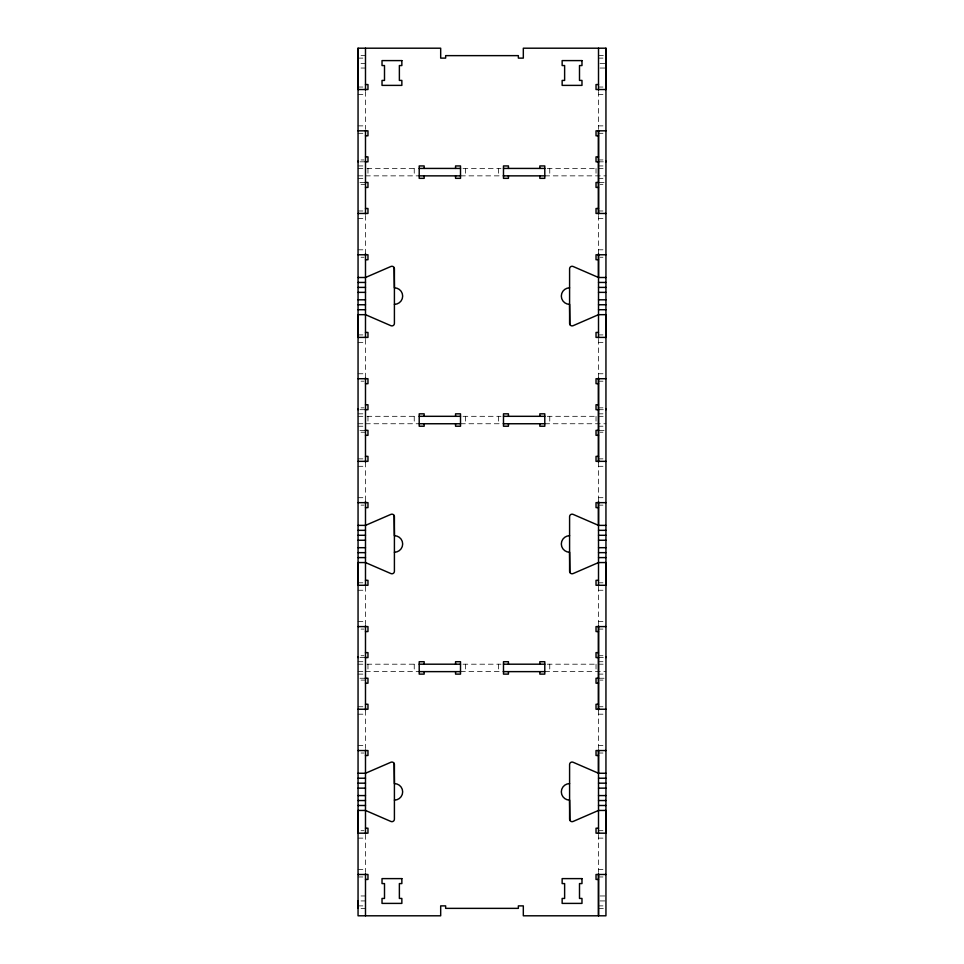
<?xml version="1.0" encoding="UTF-8"?>
<svg xmlns="http://www.w3.org/2000/svg" width="964" height="964" viewBox="0 0 964 964"><rect width="100%" height="100%" fill="white"/><g stroke="black" fill="none" stroke-linecap="round" stroke-linejoin="round"><path stroke-width="0.72" stroke-dasharray="4.82 3.62" d="M361.03 55.635L365.489 55.635M598.511 55.635L605.946 55.635M358.054 58.117L364.006 58.117M598.511 58.117L602.97 58.117M361.03 63.491L365.489 63.491M599.994 63.491L605.946 63.491M361.03 68.034L365.489 68.034M599.994 68.034L605.946 68.034M358.054 87.037L364.006 87.037M598.511 87.037L602.97 87.037M358.054 94.472L365.489 94.472M598.511 94.472L602.97 94.472M358.054 125.874L365.489 125.874M598.511 125.874L602.97 125.874M358.054 133.309L364.006 133.309M598.511 133.309L602.97 133.309M361.03 159.952L364.006 159.952M598.511 159.952L602.97 159.952M359.921 161.819L364.103 161.819M598.511 161.819L604.079 161.819M358.054 165.941L364.006 165.941M598.511 165.941L602.97 165.941M358.054 168.423L364.006 168.423M366.971 168.423L416.725 168.423M462.997 168.423L501.003 168.423M547.275 168.423L597.029 168.423M598.511 168.423L603.115 168.423M358.054 175.858L364.006 175.858M365.489 175.858L419.207 175.858M460.515 175.858L503.485 175.858M544.793 175.858L605.946 175.858M358.054 178.34L364.006 178.34M598.511 178.34L602.97 178.34M359.921 182.473L365.489 182.473M599.897 182.473L604.079 182.473M361.03 184.329L365.489 184.329M599.994 184.329L602.97 184.329M358.054 210.983L364.006 210.983M598.511 210.983L602.97 210.983M358.054 218.418L365.489 218.418M598.511 218.418L602.97 218.418M358.054 249.809L365.489 249.809M598.511 249.809L602.97 249.809M361.03 257.255L364.006 257.255M599.994 257.255L602.97 257.255M358.054 334.918L364.006 334.918M598.511 334.918L602.97 334.918M358.054 342.353L365.489 342.353M598.511 342.353L602.97 342.353M358.054 373.755L365.489 373.755M598.511 373.755L602.97 373.755M361.03 381.19L364.006 381.19M598.511 381.19L602.97 381.19M361.03 407.844L364.006 407.844M598.511 407.844L602.97 407.844M359.921 409.7L364.103 409.7M598.511 409.7L604.079 409.7M358.054 413.833L364.006 413.833M598.511 413.833L602.97 413.833M358.054 416.315L364.006 416.315M366.971 416.315L416.725 416.315M462.997 416.315L501.003 416.315M547.275 416.315L597.029 416.315M598.511 416.315L603.115 416.315M358.054 423.75L364.006 423.75M365.489 423.75L419.207 423.75M460.515 423.75L503.485 423.75M544.793 423.75L605.946 423.75M358.054 426.221L364.006 426.221M598.511 426.221L602.97 426.221M359.921 430.354L365.489 430.354M599.897 430.354L604.079 430.354M361.03 432.221L365.489 432.221M599.994 432.221L602.97 432.221M358.054 458.864L364.006 458.864M598.511 458.864L602.97 458.864M358.054 466.299L365.489 466.299M598.511 466.299L602.97 466.299M358.054 497.701L365.489 497.701M598.511 497.701L602.97 497.701M361.03 505.136L364.006 505.136M598.511 505.136L602.97 505.136M358.054 582.81L364.006 582.81M598.511 582.81L602.97 582.81M358.054 590.245L365.489 590.245M598.511 590.245L602.97 590.245M358.054 621.647L365.489 621.647M598.511 621.647L602.97 621.647M361.03 629.082L364.006 629.082M598.511 629.082L602.97 629.082M361.03 655.725L364.006 655.725M598.511 655.725L602.97 655.725M359.921 657.581L364.103 657.581M598.511 657.581L604.079 657.581M358.054 661.714L364.006 661.714M598.511 661.714L602.97 661.714M358.054 664.196L364.006 664.196M366.971 664.196L416.725 664.196M462.997 664.196L501.003 664.196M547.275 664.196L597.029 664.196M598.511 664.196L603.115 664.196M358.054 671.631L364.006 671.631M365.489 671.631L419.207 671.631M460.515 671.631L503.485 671.631M544.793 671.631L605.946 671.631M358.054 674.113L364.006 674.113M598.511 674.113L602.97 674.113M359.921 678.246L365.489 678.246M599.897 678.246L604.079 678.246M361.03 680.102L365.489 680.102M599.994 680.102L602.97 680.102M358.054 706.745L364.006 706.745M598.511 706.745L602.97 706.745M358.054 714.191L365.489 714.191M598.511 714.191L602.97 714.191M358.054 745.582L365.489 745.582M598.511 745.582L602.97 745.582M361.03 753.017L364.006 753.017M598.511 753.017L602.97 753.017M361.03 830.691L364.006 830.691M598.511 830.691L602.97 830.691M358.054 838.126L365.489 838.126M598.511 838.126L602.97 838.126M358.054 869.528L365.489 869.528M598.511 869.528L602.97 869.528M358.054 876.963L364.006 876.963M598.511 876.963L602.97 876.963M361.03 895.966L365.489 895.966M599.994 895.966L605.946 895.966M361.03 900.93L365.489 900.93M599.994 900.93L605.946 900.93M358.054 905.883L364.006 905.883M598.511 905.883L602.97 905.883M361.03 908.365L365.489 908.365M598.511 908.365L605.946 908.365M598.511 91.508L598.511 129.128M598.511 215.454L598.511 253.532M598.511 339.4L598.511 377.888M598.511 462.166L598.511 500.653M598.511 586.522L598.511 624.6M598.511 710.468L598.511 748.546M598.511 834.535L598.511 872.492M596.029 168.423L596.029 175.858M596.029 416.315L596.029 423.75M596.029 664.196L596.029 671.631M549.757 168.423L549.757 175.858M549.757 416.315L549.757 423.75M549.757 664.196L549.757 671.631M498.521 168.423L498.521 175.858M498.521 416.315L498.521 423.75M498.521 664.196L498.521 671.631M465.479 168.423L465.479 175.858M465.479 416.315L465.479 423.75M465.479 664.196L465.479 671.631M414.243 168.423L414.243 175.858M414.243 416.315L414.243 423.75M414.243 664.196L414.243 671.631M367.971 168.423L367.971 175.858M367.971 416.315L367.971 423.75M367.971 664.196L367.971 671.631M365.489 91.508L365.489 129.128M365.489 215.454L365.489 253.532M365.489 339.4L365.489 377.888M365.489 462.166L365.489 500.653M365.489 586.522L365.489 624.6M365.489 710.468L365.489 748.546M365.489 834.535L365.489 872.492"/><path stroke-width="1.45" d="M358.054 908.365L358.054 900.93M358.054 657.581L358.054 656.906M358.054 409.7L358.054 409.013M358.054 161.819L358.054 161.133M358.054 48.2L358.054 915.8L440.681 915.8L440.681 905.883L445.645 905.883L445.645 908.365L518.355 908.365L518.355 905.883L523.319 905.883L523.319 915.8L605.946 915.8L605.946 48.2L523.319 48.2L523.319 58.117L518.355 58.117L518.355 55.635L445.645 55.635L445.645 58.117L440.681 58.117L440.681 48.2L358.054 48.2L358.054 89.519L367.971 89.519L367.971 84.555L365.489 84.555M365.489 657.581L365.489 656.906M365.489 409.7L365.489 409.013M365.489 161.819L365.489 161.133M598.511 874.481L598.511 915.8L598.511 873.661M605.946 773.261L598.511 773.261L598.511 750.546M598.511 709.227L598.511 626.6M605.946 525.38L598.511 525.38L598.511 502.654M598.511 461.346L598.511 378.719M605.946 277.499L598.511 277.499L598.511 254.773M598.511 213.454L598.511 130.827M605.946 657.581L605.946 656.906M605.946 409.7L605.946 409.013M605.946 161.819L605.946 161.133M605.946 48.2L605.946 89.519L596.029 89.519L596.029 84.555L598.511 84.555M358.054 130.827L367.971 130.827L367.971 135.791L365.489 135.791M605.946 130.827L596.029 130.827L596.029 135.791L598.511 135.791M365.489 156.855L367.971 156.855L367.971 161.819L365.139 161.819M598.511 156.855L596.029 156.855L596.029 161.819L598.861 161.819M419.207 168.423L460.515 168.423M503.485 168.423L544.793 168.423M419.207 175.858L460.515 175.858M503.485 175.858L544.793 175.858M365.139 182.473L367.971 182.473L367.971 187.426L365.489 187.426M598.861 182.473L596.029 182.473L596.029 187.426L598.511 187.426M365.489 208.501L367.971 208.501L367.971 213.454L358.054 213.454M598.511 208.501L596.029 208.501L596.029 213.454L605.946 213.454M358.054 254.773L367.971 254.773L367.971 259.726L365.489 259.726M605.946 254.773L596.029 254.773L596.029 259.726L598.511 259.726L598.511 337.906M358.054 277.499L365.489 277.499L390.95 266.462A2.482 2.482 0 0 1 394.409 268.739L394.409 323.434A2.482 2.482 0 0 1 390.95 325.712L365.489 314.674L358.054 314.674L358.054 337.4L367.971 337.4L367.971 332.447L365.489 332.447M358.054 282.452L365.489 282.452M598.511 282.452L605.946 282.452M358.054 287.405L365.489 287.405M598.511 287.405L605.946 287.405M358.054 292.369L365.489 292.369M598.511 292.369L605.946 292.369M358.054 299.804L365.489 299.804M598.511 299.804L605.946 299.804M358.054 304.757L365.489 304.757M598.511 304.757L605.946 304.757M358.054 309.721L365.489 309.721M598.511 309.721L605.946 309.721M598.511 332.447L596.029 332.447L596.029 337.4L605.946 337.4L605.946 314.674L598.511 314.674L573.05 325.712A2.482 2.482 0 0 1 569.591 323.434L569.591 268.739A2.482 2.482 0 0 1 573.05 266.462L598.511 277.499M358.054 378.719L367.971 378.719L367.971 383.672L365.489 383.672M605.946 378.719L596.029 378.719L596.029 383.672L598.511 383.672M365.489 404.747L367.971 404.747L367.971 409.7L365.139 409.7M598.861 409.7L596.029 409.7L596.029 404.747L598.511 404.747L598.511 377.888M419.207 416.315L460.515 416.315M503.485 416.315L544.793 416.315M419.207 423.75L460.515 423.75M503.485 423.75L544.793 423.75M365.139 430.354L367.971 430.354L367.971 435.318L365.489 435.318M598.861 430.354L596.029 430.354L596.029 435.318L598.511 435.318M365.489 456.382L367.971 456.382L367.971 461.346L358.054 461.346M598.511 456.382L596.029 456.382L596.029 461.346L605.946 461.346M358.054 502.654L367.971 502.654L367.971 507.618L365.489 507.618M605.946 502.654L596.029 502.654L596.029 507.618L598.511 507.618M358.054 525.38L365.489 525.38L390.95 514.354A2.482 2.482 0 0 1 394.409 516.62L394.409 571.315A2.482 2.482 0 0 1 390.95 573.592L365.489 562.566L358.054 562.566L358.054 585.281L367.971 585.281L367.971 580.328L365.489 580.328M358.054 530.333L365.489 530.333M598.511 530.333L605.946 530.333M358.054 535.297L365.489 535.297M598.511 535.297L605.946 535.297M358.054 540.25L365.489 540.25M598.511 540.25L605.946 540.25M358.054 547.685L365.489 547.685M598.511 547.685L605.946 547.685M358.054 552.649L365.489 552.649M598.511 552.649L605.946 552.649M358.054 557.602L365.489 557.602M598.511 557.602L605.946 557.602M598.511 580.328L596.029 580.328L596.029 585.281L605.946 585.281L605.946 562.566L598.511 562.566L573.05 573.592A2.482 2.482 0 0 1 569.591 571.315L569.591 516.62A2.482 2.482 0 0 1 573.05 514.354L598.511 525.38M358.054 626.6L367.971 626.6L367.971 631.553L365.489 631.553M605.946 626.6L596.029 626.6L596.029 631.553L598.511 631.553M365.489 652.628L367.971 652.628L367.971 657.581L365.139 657.581M598.861 657.581L596.029 657.581L596.029 652.628L598.511 652.628L598.511 625.769M419.207 664.196L460.515 664.196M503.485 664.196L544.793 664.196M419.207 671.631L460.515 671.631M503.485 671.631L544.793 671.631M365.139 678.246L367.971 678.246L367.971 683.199L365.489 683.199M598.861 678.246L596.029 678.246L596.029 683.199L598.511 683.199M365.489 704.274L367.971 704.274L367.971 709.227L358.054 709.227M598.511 704.274L596.029 704.274L596.029 709.227L605.946 709.227M358.054 750.546L367.971 750.546L367.971 755.499L365.489 755.499M605.946 750.546L596.029 750.546L596.029 755.499L598.511 755.499M358.054 773.261L365.489 773.261L390.95 762.235A2.482 2.482 0 0 1 394.409 764.512L394.409 819.207A2.482 2.482 0 0 1 390.95 821.485L365.489 810.447L358.054 810.447L358.054 833.173L367.971 833.173L367.971 828.209L365.489 828.209M358.054 778.225L365.489 778.225M598.511 778.225L605.946 778.225M358.054 783.178L365.489 783.178M598.511 783.178L605.946 783.178M358.054 788.142L365.489 788.142M598.511 788.142L605.946 788.142M358.054 795.577L365.489 795.577M598.511 795.577L605.946 795.577M358.054 800.53L365.489 800.53M598.511 800.53L605.946 800.53M358.054 805.494L365.489 805.494M598.511 805.494L605.946 805.494M598.511 828.209L596.029 828.209L596.029 833.173L605.946 833.173L605.946 810.447L598.511 810.447L573.05 821.485A2.482 2.482 0 0 1 569.591 819.207L569.591 764.512A2.482 2.482 0 0 1 573.05 762.235L598.511 773.261M358.054 874.481L367.971 874.481L367.971 879.445L365.489 879.445M605.946 874.481L596.029 874.481L596.029 879.445L598.511 879.445M569.881 324.615L569.591 304.347A8.266 8.266 0 0 1 561.325 296.081A8.266 8.266 0 0 1 569.591 287.826M569.881 572.496L569.591 552.239A8.266 8.266 0 0 1 561.325 543.973A8.266 8.266 0 0 1 569.591 535.707M569.881 820.388L569.591 800.12A8.266 8.266 0 0 1 561.325 791.854A8.266 8.266 0 0 1 569.591 783.599M394.119 267.558L394.409 287.826A8.266 8.266 0 0 1 402.675 296.081A8.266 8.266 0 0 1 394.409 304.347M394.119 515.451L394.409 535.707A8.266 8.266 0 0 1 402.675 543.973A8.266 8.266 0 0 1 394.409 552.239M394.119 763.331L394.409 783.599A8.266 8.266 0 0 1 402.675 791.854A8.266 8.266 0 0 1 394.409 800.12M598.511 48.2L598.511 90.158M598.511 130.321L598.511 213.96M598.511 253.52L598.511 259.509M598.511 404.976L598.511 462.166M598.511 501.304L598.511 585.787M598.511 652.869L598.511 710.058M598.511 750.04L598.511 833.679M539.84 168.423L539.84 165.941L544.793 165.941L544.793 178.34L539.84 178.34L539.84 175.858M539.84 416.315L539.84 413.833L544.793 413.833L544.793 426.221L539.84 426.221L539.84 423.75M539.84 664.196L539.84 661.714L544.793 661.714L544.793 674.113L539.84 674.113L539.84 671.631M508.438 168.423L508.438 165.941L503.485 165.941L503.485 178.34L508.438 178.34L508.438 175.858M508.438 416.315L508.438 413.833L503.485 413.833L503.485 426.221L508.438 426.221L508.438 423.75M508.438 664.196L508.438 661.714L503.485 661.714L503.485 674.113L508.438 674.113L508.438 671.631M455.562 168.423L455.562 165.941L460.515 165.941L460.515 178.34L455.562 178.34L455.562 175.858M455.562 416.315L455.562 413.833L460.515 413.833L460.515 426.221L455.562 426.221L455.562 423.75M455.562 664.196L455.562 661.714L460.515 661.714L460.515 674.113L455.562 674.113L455.562 671.631M424.16 168.423L424.16 165.941L419.207 165.941L419.207 178.34L424.16 178.34L424.16 175.858M424.16 416.315L424.16 413.833L419.207 413.833L419.207 426.221L424.16 426.221L424.16 423.75M424.16 664.196L424.16 661.714L419.207 661.714L419.207 674.113L424.16 674.113L424.16 671.631M365.489 48.2L365.489 90.158M365.489 130.321L365.489 213.96M365.489 253.52L365.489 337.906M365.489 377.888L365.489 462.166M365.489 501.304L365.489 585.787M365.489 625.769L365.489 710.058M365.489 750.04L365.489 833.679M365.489 873.661L365.489 915.8M401.855 60.599L382.021 60.599L382.021 65.552L384.503 65.552L384.503 80.422L382.021 80.422L382.021 85.386L401.855 85.386L401.855 80.422L399.373 80.422L399.373 65.552L401.855 65.552L401.855 60.599M581.979 60.599L562.145 60.599L562.145 65.552L564.627 65.552L564.627 80.422L562.145 80.422L562.145 85.386L581.979 85.386L581.979 80.422L579.497 80.422L579.497 65.552L581.979 65.552L581.979 60.599M401.855 878.614L382.021 878.614L382.021 883.578L384.503 883.578L384.503 898.448L382.021 898.448L382.021 903.401L401.855 903.401L401.855 898.448L399.373 898.448L399.373 883.578L401.855 883.578L401.855 878.614M581.979 878.614L562.145 878.614L562.145 883.578L564.627 883.578L564.627 898.448L562.145 898.448L562.145 903.401L581.979 903.401L581.979 898.448L579.497 898.448L579.497 883.578L581.979 883.578L581.979 878.614"/></g></svg>
